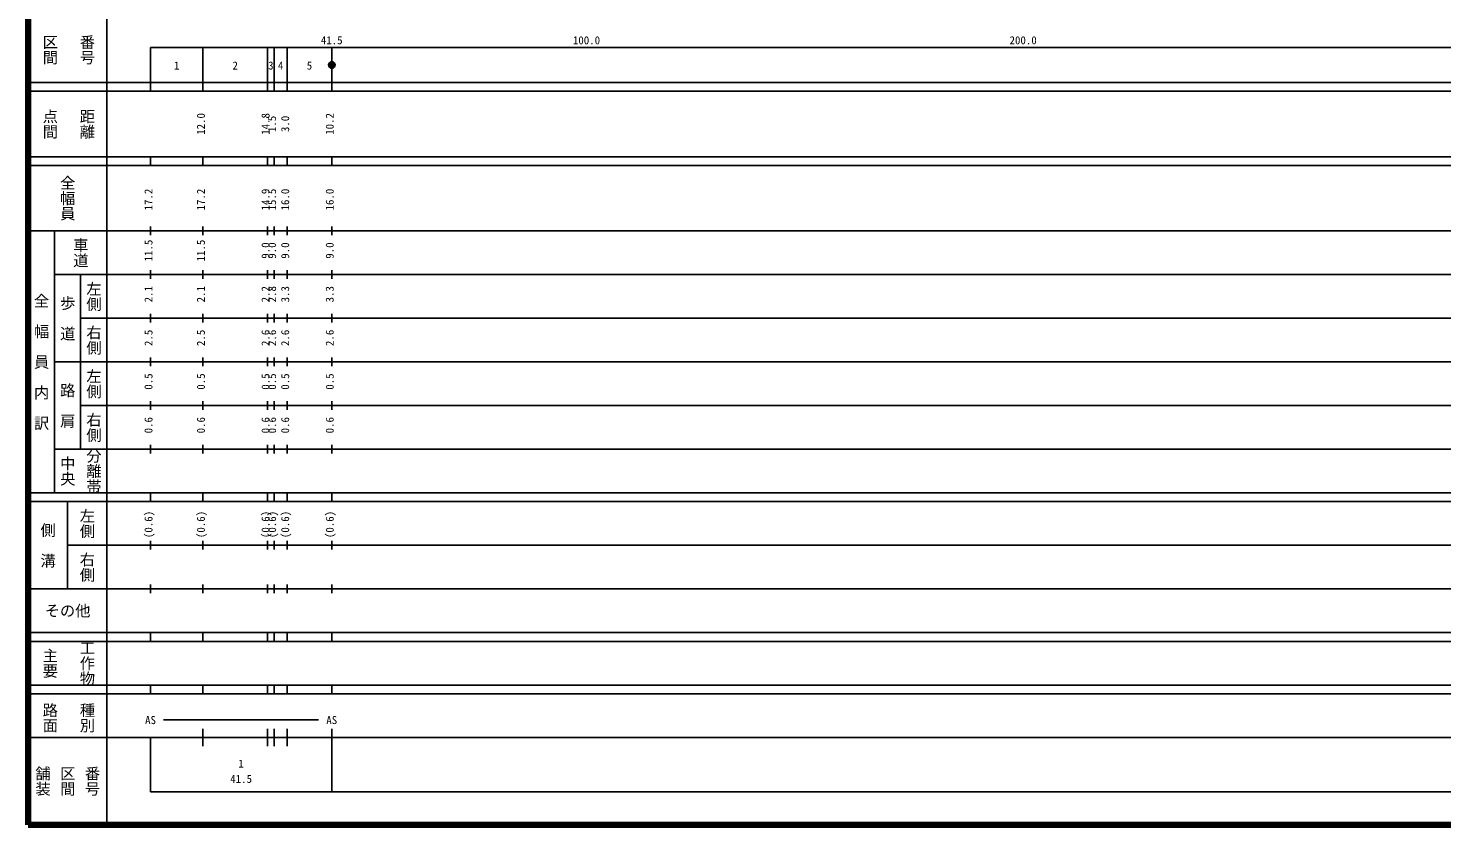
# Model space of a CAD drawing. Units: millimetres on the paper, enlarged 1000 times. Extents: x 40000 to 680000, y 20000 to 380000.
# Drawn here: x 40000 to 363711, y 20000 to 202409 of the extents above; entities that cross this region are included whole.
import ezdxf
from ezdxf.enums import TextEntityAlignment as Align

# ---------------------------------------------------------------- set-up
doc = ezdxf.new("R2010")
doc.units = ezdxf.units.MM
doc.header["$LTSCALE"] = 1000
doc.header["$PDMODE"] = 32
doc.header["$PDSIZE"] = 500
doc.layers.add('M-TTL', color=2, linetype='Continuous', lineweight=140)
doc.layers.add('M-TTL-BAND', color=7, linetype='Continuous', lineweight=25)
doc.styles.add('@ＭＳ ゴシック', font='')
doc.styles.add('ＭＳ ゴシック', font='')
doc.styles.get('@ＭＳ ゴシック').set_extended_font_data('@MS Gothic')
doc.styles.get('ＭＳ ゴシック').set_extended_font_data('MS Gothic')

msp = doc.modelspace()

# ---------------------------------------------------------------- linework, layer by layer
at = {"layer": 'M-TTL'}
for p, q in [((40000, 380000), (40000, 20000)), ((40000, 20000), (680000, 20000))]:
    msp.add_line(p, q, dxfattribs=at)
at = {"layer": 'M-TTL-BAND'}
for p, q in [((58000, 370000), (58000, 20000)), ((68000, 198000), (579000, 198000)), ((68000, 198000), (68000, 188000)), ((80000, 188000), (80000, 198000)), ((94800, 188000), (94800, 198000)), ((96300, 188000), (96300, 198000)), ((99300, 188000), (99300, 198000)), ((109500, 188000), (109500, 198000)), ((40000, 190000), (579000, 190000)), ((40000, 188000), (579000, 188000)), ((40000, 173000), (579000, 173000)), ((68000, 171000), (68000, 173000)), ((80000, 171000), (80000, 173000)), ((94800, 171000), (94800, 173000)), ((96300, 171000), (96300, 173000)), ((99300, 171000), (99300, 173000)), ((109500, 171000), (109500, 173000)), ((40000, 171000), (579000, 171000)), ((40000, 156000), (579000, 156000)), ((46000, 96000), (46000, 156000)), ((68000, 155000), (68000, 157000)), ((80000, 155000), (80000, 157000)), ((94800, 155000), (94800, 157000)), ((96300, 155000), (96300, 157000)), ((99300, 155000), (99300, 157000)), ((109500, 155000), (109500, 157000)), ((46000, 146000), (579000, 146000)), ((52000, 146000), (52000, 106000)), ((68000, 145000), (68000, 147000)), ((80000, 145000), (80000, 147000)), ((94800, 145000), (94800, 147000)), ((96300, 145000), (96300, 147000)), ((99300, 145000), (99300, 147000)), ((109500, 145000), (109500, 147000)), ((52000, 136000), (579000, 136000)), ((68000, 135000), (68000, 137000)), ((80000, 135000), (80000, 137000)), ((94800, 135000), (94800, 137000)), ((96300, 135000), (96300, 137000)), ((99300, 135000), (99300, 137000)), ((109500, 135000), (109500, 137000)), ((68000, 125000), (68000, 127000)), ((80000, 125000), (80000, 127000)), ((94800, 125000), (94800, 127000)), ((96300, 125000), (96300, 127000)), ((99300, 125000), (99300, 127000)), ((109500, 125000), (109500, 127000)), ((46000, 126000), (579000, 126000)), ((68000, 115000), (68000, 117000)), ((80000, 115000), (80000, 117000)), ((94800, 115000), (94800, 117000)), ((96300, 115000), (96300, 117000)), ((99300, 115000), (99300, 117000)), ((109500, 115000), (109500, 117000)), ((52000, 116000), (579000, 116000)), ((68000, 105000), (68000, 107000)), ((80000, 105000), (80000, 107000)), ((94800, 105000), (94800, 107000)), ((96300, 105000), (96300, 107000)), ((99300, 105000), (99300, 107000)), ((109500, 105000), (109500, 107000)), ((46000, 106000), (579000, 106000)), ((40000, 96000), (579000, 96000)), ((40000, 94000), (579000, 94000)), ((49000, 94000), (49000, 74000)), ((68000, 94000), (68000, 96000)), ((80000, 94000), (80000, 96000)), ((94800, 94000), (94800, 96000)), ((96300, 94000), (96300, 96000)), ((99300, 94000), (99300, 96000)), ((109500, 94000), (109500, 96000)), ((68000, 83000), (68000, 85000)), ((80000, 83000), (80000, 85000)), ((94800, 83000), (94800, 85000)), ((96300, 83000), (96300, 85000)), ((99300, 83000), (99300, 85000)), ((109500, 83000), (109500, 85000)), ((49000, 84000), (579000, 84000)), ((68000, 73000), (68000, 75000)), ((80000, 73000), (80000, 75000)), ((94800, 73000), (94800, 75000)), ((96300, 73000), (96300, 75000)), ((99300, 73000), (99300, 75000)), ((109500, 73000), (109500, 75000)), ((40000, 74000), (579000, 74000)), ((40000, 64000), (579000, 64000)), ((40000, 62000), (579000, 62000)), ((68000, 62000), (68000, 64000)), ((80000, 62000), (80000, 64000)), ((94800, 62000), (94800, 64000)), ((96300, 62000), (96300, 64000)), ((99300, 62000), (99300, 64000)), ((109500, 62000), (109500, 64000)), ((40000, 52000), (579000, 52000)), ((68000, 50000), (68000, 52000)), ((80000, 50000), (80000, 52000)), ((94800, 50000), (94800, 52000)), ((96300, 50000), (96300, 52000)), ((99300, 50000), (99300, 52000)), ((109500, 50000), (109500, 52000)), ((40000, 50000), (579000, 50000)), ((71000, 44000), (106500, 44000)), ((40000, 40000), (579000, 40000)), ((68000, 40000), (68000, 27500)), ((80000, 38000), (80000, 42000)), ((94800, 38000), (94800, 42000)), ((96300, 38000), (96300, 42000)), ((99300, 38000), (99300, 42000)), ((109500, 27500), (109500, 42000)), ((68000, 27500), (579000, 27500))]:
    msp.add_line(p, q, dxfattribs=at)
for radius in [750, 600, 450, 300, 150, 100]:
    msp.add_circle((109500, 194000), radius, dxfattribs=at)
msp.add_point((109500, 194000), dxfattribs=at)

# ---------------------------------------------------------------- texts
at = {"layer": 'M-TTL-BAND', "style": '@ＭＳ ゴシック'}
for s, p in [('番号', (53500, 197500)), ('区間', (45000, 197500)), ('点間', (45000, 180500)), ('距離', (53500, 180500)), ('全幅員', (49000, 163500)), ('車道', (52000, 151000)), ('左側', (55000, 141000)), ('全\u3000幅\u3000員\u3000内\u3000訳', (43000, 126000)), ('歩\u3000道', (49000, 136000)), ('右側', (55000, 131000)), ('左側', (55000, 121000)), ('路\u3000肩', (49000, 116000)), ('右側', (55000, 111000)), ('中央', (49000, 101000)), ('分離帯', (55000, 101000)), ('左側', (53500, 89000)), ('側\u3000溝', (44500, 84000)), ('右側', (53500, 79000)), ('工作物', (53500, 57000)), ('主要', (45000, 57000)), ('路面', (45000, 44500)), ('種別', (53500, 44500)), ('舗装', (43333, 30000)), ('区間', (49000, 30000)), ('番号', (54667, 30000))]:
    msp.add_text(s, height=2566, rotation=270, dxfattribs=at).set_placement(p, align=Align.MIDDLE_CENTER)
at = {"layer": 'M-TTL-BAND', "style": 'ＭＳ ゴシック'}
for s, p in [('41.5', (109500, 198195)), ('100.0', (167844, 198195)), ('200.0', (267844, 198195)), ('1', (74000, 192405)), ('2', (87400, 192405)), ('3', (95550, 192405)), ('4', (97800, 192405)), ('5', (104400, 192405)), ('AS', (68000, 42500)), ('AS', (109500, 42500)), ('1', (88750, 32523)), ('41.5', (88750, 29033))]:
    msp.add_text(s, height=1833, dxfattribs=at).set_placement(p, align=Align.BOTTOM_CENTER)
for s, p in [('12.0', (81000, 180500)), ('14.8', (95800, 180500)), ('1.5', (97300, 180500)), ('3.0', (100300, 180500)), ('10.2', (110500, 180500)), ('17.2', (69000, 163174)), ('17.2', (81000, 163174)), ('14.9', (95800, 163174)), ('15.5', (97300, 163174)), ('16.0', (100300, 163174)), ('16.0', (110500, 163174)), ('11.5', (69000, 151500)), ('11.5', (81000, 151500)), ('9.0', (95800, 151500)), ('9.0', (97300, 151500)), ('9.0', (100300, 151500)), ('9.0', (110500, 151500)), ('2.1', (69000, 141500)), ('2.1', (81000, 141500)), ('2.2', (95800, 141500)), ('2.8', (97300, 141500)), ('3.3', (100300, 141500)), ('3.3', (110500, 141500)), ('2.5', (69000, 131500)), ('2.5', (81000, 131500)), ('2.6', (95800, 131500)), ('2.6', (97300, 131500)), ('2.6', (100300, 131500)), ('2.6', (110500, 131500)), ('0.5', (69000, 121500)), ('0.5', (81000, 121500)), ('0.5', (95800, 121500)), ('0.5', (97300, 121500)), ('0.5', (100300, 121500)), ('0.5', (110500, 121500)), ('0.6', (69000, 111500)), ('0.6', (81000, 111500)), ('0.6', (95800, 111500)), ('0.6', (97300, 111500)), ('0.6', (100300, 111500)), ('0.6', (110500, 111500)), ('(0.6)', (69000, 88764)), ('(0.6)', (81000, 88764)), ('(0.6)', (95800, 88764)), ('(0.6)', (97300, 88764)), ('(0.6)', (100300, 88764)), ('(0.6)', (110500, 88764))]:
    msp.add_text(s, height=1833, rotation=90, dxfattribs=at).set_placement(p, align=Align.BOTTOM_CENTER)
msp.add_text('その他', height=2566, dxfattribs=at).set_placement((49000, 69000), align=Align.MIDDLE_CENTER)

doc.saveas('drawing.dxf')
